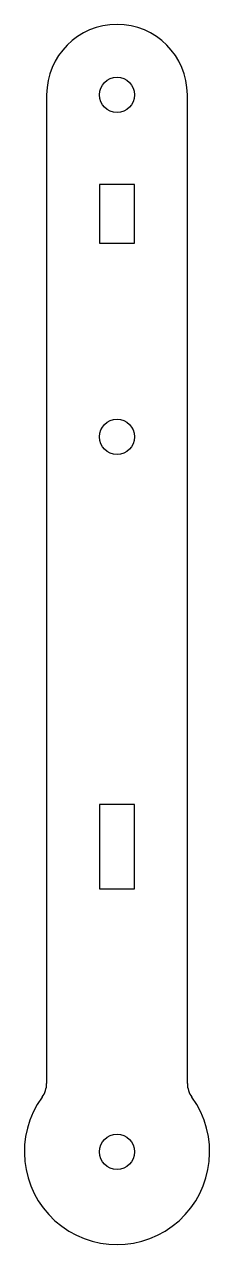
# Model space of a CAD drawing. Extents: x -8 to 8, y -8 to 96.
import ezdxf

# ---------------------------------------------------------------- set-up
doc = ezdxf.new("R2010")
doc.units = 0
doc.layers.get('0').update_dxf_attribs({"linetype": 'CONTINUOUS'})

msp = doc.modelspace()

# ---------------------------------------------------------------- linework, layer by layer
at = {"color": 7, "linetype": 'CONTINUOUS'}
for p, q in [((-6, 90), (-6, 5.83)), ((6, 5.83), (6, 90)), ((-1.5, 82.38), (-1.5, 77.38)), ((1.5, 82.38), (-1.5, 82.38)), ((1.5, 77.38), (1.5, 82.38)), ((-1.5, 77.38), (1.5, 77.38)), ((-1.5, 29.58), (-1.5, 22.38)), ((1.5, 29.58), (-1.5, 29.58)), ((1.5, 22.38), (1.5, 29.58)), ((-1.5, 22.38), (1.5, 22.38))]:
    msp.add_line(p, q, dxfattribs=at)
for centre in [(0, 90), (0, 60.88), (0, 0)]:
    msp.add_circle(centre, 1.5, dxfattribs=at)
for centre, radius, start, end in [((0, 90), 6, 0, 180), ((-8, 5.83), 2, 323.9088, 0), ((8, 5.83), 2, 180, 216.0912), ((0, 0), 7.9, 143.9088, 36.0912)]:
    msp.add_arc(centre, radius, start, end, dxfattribs=at)

doc.saveas('drawing.dxf')
